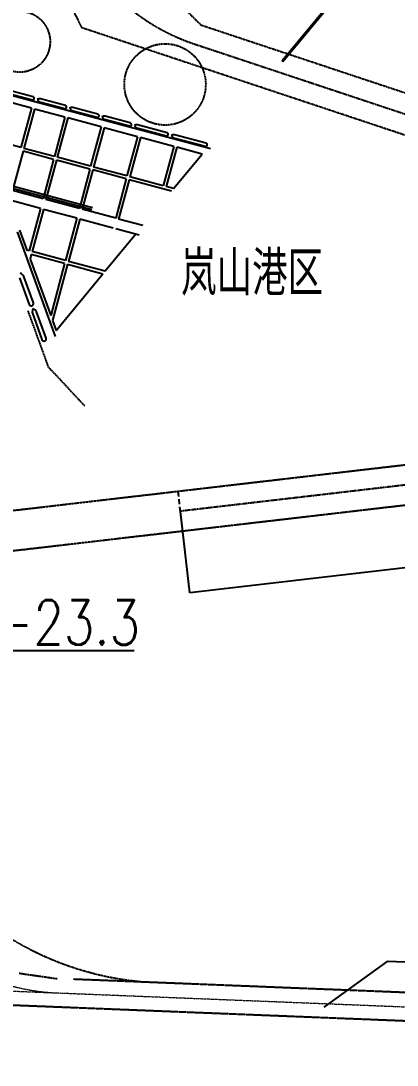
# Model space of a CAD drawing. Header units: millimetres. Extents: x 440090 to 511528, y 3875004 to 3899972.
# Drawn here: x 447124 to 450828, y 3879940 to 3890206 of the extents above; entities that cross this region are included whole.
import ezdxf

# ---------------------------------------------------------------- set-up
doc = ezdxf.new("R2010")
doc.units = ezdxf.units.MM
for name, pattern in [('ACAD_ISO10W100', [18, 12, -3, 0, -3]), ('CENTER', [2, 1.25, -0.25, 0.25, -0.25]), ('CENTER2', [28.575, 19.05, -3.175, 3.175, -3.175]), ('DASHED', [19.05, 12.7, -6.35]), ('DASHED2', [0.375, 0.25, -0.125]), ('HIDDEN', [0.75, 0.5, -0.25])]:
    doc.linetypes.add(name, pattern=pattern)
for name, color, linetype in [('0-WZ', 7, 'Continuous'), ('000航道路线', 5, 'Continuous'), ('00港界标注', 1, 'Continuous'), ('00集疏运', 7, 'Continuous'), ('0南区轮廓', 5, 'Continuous'), ('2014深水航道二期方案1', 5, 'Continuous'), ('2016深水航道二期方案1', 5, 'Continuous'), ('2016深水航道二期方案二总体图标注@kongfan', 6, 'Continuous'), ('FA3补充-北作业区规划', 7, 'Continuous')]:
    doc.layers.add(name, color=color, linetype=linetype)
doc.styles.add('HZ', font='romans1.shx', dxfattribs={"width": 0.8, "bigfont": 'hztxt.shx'})
doc.styles.add('R+HZ', font='romans1.shx', dxfattribs={"width": 0.8, "bigfont": 'hztxt.shx'})
doc.styles.get("Standard").update_dxf_attribs({"font": 'arial.ttf'})
doc.dimstyles.new('ISO-25', dxfattribs={"dimtxt": 2.5, "dimasz": 2.5, "dimexe": 1.25, "dimexo": 0.625, "dimtad": 1, "dimtxsty": 'Standard', "dimcen": 2.5, "dimadec": 0, "dimazin": 0, "dimtfac": 1, "dimtmove": 0, "dimatfit": 3, "dimfxl": 1, "dimarcsym": 0})

# ---------------------------------------------------------------- blocks, each defined once
blk = doc.blocks.new('*D28')
at = {"layer": '00港界标注', "color": 0, "lineweight": -2, "transparency": 16777216}
for p, q in [((475346, 3888484), (475439, 3887683)), ((448788, 3884585), (475436, 3887684)), ((448692, 3885384), (448785, 3884583))]:
    blk.add_line(p, q, dxfattribs=at)
at = {"layer": '00港界标注', "color": 0, "transparency": 16777216}
for points in [[(475435, 3887684), (475436, 3887683), (475439, 3887684)], [(448788, 3884586), (448788, 3884585), (448785, 3884585)]]:
    blk.add_solid(points, dxfattribs=at)
at = {"layer": 'DEFPOINTS', "color": 0, "transparency": 16777216}
for p in [(475346, 3888485), (475439, 3887684), (448692, 3885385)]:
    blk.add_point(p, dxfattribs=at)
at = {"layer": '00港界标注', "color": 0, "transparency": 16777216, "insert": (461224, 3886257), "char_height": 437.5, "attachment_point": 5, "rotation": 6.6329}
blk.add_mtext('26833.4', dxfattribs=at)

msp = doc.modelspace()

# ---------------------------------------------------------------- linework, layer by layer
at = {"linetype": 'CENTER2', "ltscale": 0.1}
msp.add_line((448838.553, 3889977.093), (458327.927, 3886826.442), dxfattribs=at)
at = {"linetype": 'DASHED', "ltscale": 0.1}
msp.add_line((447192.879, 3887355.219), (447393.581, 3886803.794), dxfattribs=at)
at = {"linetype": 'CENTER2', "ltscale": 0.1}
msp.add_arc((449481.366, 3891913.169), 2040, 198.7271695, 251.6328659, dxfattribs=at)
at = {"layer": '0-WZ'}
for p, q in [((446352.495, 3884015.11), (448239.325, 3884015.143)), ((446352.495, 3884015.11), (448239.325, 3884015.143)), ((450110.778, 3880509.197), (450736.123, 3880962.705)), ((450736.123, 3880962.705), (455766.006, 3880761.51))]:
    msp.add_line(p, q, dxfattribs=at)
at = {"layer": '000航道路线', "color": 1, "linetype": 'CENTER', "lineweight": 0, "ltscale": 6}
msp.add_line((446846.704, 3880675.458), (461736.793, 3880079.854), dxfattribs=at)
msp.add_arc((447556.734, 3882648.656), 2000, 232.7093436, 267.70939, dxfattribs=at)
msp.add_arc((447556.734, 3882648.656), 2000, 232.7093436, 267.70939, dxfattribs=at)
at = {"layer": '0南区轮廓', "color": 7, "linetype": 'HIDDEN', "ltscale": 2}
for centre, radius in [((447111.967, 3890001.58), 300), ((448543.297, 3889581.382), 400)]:
    msp.add_circle(centre, radius, dxfattribs=at)
at = {"layer": '2014深水航道二期方案1', "color": 0, "linetype": 'DASHED2', "ltscale": 20}
for p, q in [((446914.828, 3891733.449), (447721.723, 3890142.434)), ((447863.511, 3891192.153), (448899.998, 3890162.159)), ((447721.723, 3890142.434), (456260.022, 3887307.559)), ((458389.373, 3887011.508), (448899.998, 3890162.159)), ((447393.581, 3886803.794), (447752.704, 3886420.833))]:
    msp.add_line(p, q, dxfattribs=at)
at = {"layer": '2014深水航道二期方案1', "linetype": 'DASHED2', "ltscale": 20}
for p, q in [((462787.687, 3887220.661), (446981.651, 3885382.651)), ((447026.699, 3884995.262), (461612.234, 3886691.345)), ((447108.105, 3880843.571), (447482.394, 3880790.142)), ((447108.105, 3880843.571), (447482.394, 3880790.142)), ((461742.389, 3880219.742), (447639.917, 3880783.841)), ((461731.198, 3879939.966), (446797.002, 3880537.334))]:
    msp.add_line(p, q, dxfattribs=at)
msp.add_arc((448588.222, 3883764.722), 3017.001, 198.6409899, 264.2178617, dxfattribs=at)
msp.add_arc((448588.222, 3883764.722), 3017.001, 198.6409899, 264.2178617, dxfattribs=at)
at = {"layer": '2016深水航道二期方案1', "color": 1, "linetype": 'DASHED2', "ltscale": 200}
for p, q in [((475350.245, 3888681.501), (448669.866, 3885578.966)), ((448714.281, 3885191.503), (474824.35, 3888227.719)), ((448669.233, 3885578.892), (448714.281, 3885191.503))]:
    msp.add_line(p, q, dxfattribs=at)
at = {"layer": '2016深水航道二期方案1', "color": 5, "linetype": 'ACAD_ISO10W100', "ltscale": 0.1}
msp.add_line((475345.581, 3888484.645), (448692.39, 3885385.271), dxfattribs=at)
at = {"layer": 'FA3补充-北作业区规划'}
for p, q in [((449702.674, 3889807.204), (450741.286, 3891059.498)), ((449694.977, 3889813.588), (450177.015, 3890394.8)), ((449702.674, 3889807.204), (449694.977, 3889813.588)), ((448991.041, 3888947.576), (446319.652, 3889663.372)), ((447245.117, 3889459.906), (446997.582, 3889526.233)), ((447228.83, 3889347.289), (446948.712, 3889422.347)), ((446989.601, 3889496.449), (447237.136, 3889430.123)), ((447308.357, 3889411.039), (447555.892, 3889344.712)), ((447563.872, 3889374.496), (447316.337, 3889440.823)), ((447228.83, 3889347.289), (447125.302, 3888960.919)), ((447257.808, 3889339.525), (447154.28, 3888953.154)), ((447557.245, 3889259.291), (447257.808, 3889339.525)), ((447627.113, 3889325.629), (447874.647, 3889259.302)), ((447882.628, 3889289.086), (447635.093, 3889355.412)), ((447557.245, 3889259.291), (447453.717, 3888872.92)), ((447586.223, 3889251.526), (447482.695, 3888865.156)), ((447914.637, 3889163.528), (447586.223, 3889251.526)), ((447945.868, 3889240.219), (448193.403, 3889173.892)), ((448201.383, 3889203.675), (447953.848, 3889270.002)), ((447914.637, 3889163.528), (447811.11, 3888777.157)), ((447943.615, 3889155.763), (447840.088, 3888769.393)), ((448272.03, 3889067.765), (447943.615, 3889155.763)), ((448264.624, 3889154.808), (448556.591, 3889076.576)), ((448564.571, 3889106.359), (448272.604, 3889184.592)), ((447125.302, 3888960.919), (446845.184, 3889035.976)), ((448272.03, 3889067.765), (448168.502, 3888681.394)), ((448301.008, 3889060), (448197.48, 3888673.63)), ((448629.422, 3888972.002), (448301.008, 3889060)), ((448627.812, 3889057.492), (448940.064, 3888973.825)), ((448948.044, 3889003.608), (448635.792, 3889087.276)), ((447146.516, 3888924.177), (447042.988, 3888537.806)), ((447445.953, 3888843.943), (447146.516, 3888924.177)), ((447453.717, 3888872.92), (447154.28, 3888953.154)), ((448629.422, 3888972.002), (448525.895, 3888585.631)), ((448658.4, 3888964.237), (448554.873, 3888577.867)), ((448627.898, 3888558.3), (448908.901, 3888897.116)), ((448908.901, 3888897.116), (448658.4, 3888964.237)), ((447445.953, 3888843.943), (447342.425, 3888457.572)), ((447474.93, 3888836.178), (447371.403, 3888449.808)), ((447803.345, 3888748.18), (447474.93, 3888836.178)), ((447811.11, 3888777.157), (447482.695, 3888865.156)), ((447803.345, 3888748.18), (447699.818, 3888361.809)), ((447832.323, 3888740.415), (447728.795, 3888354.045)), ((448160.738, 3888652.417), (447832.323, 3888740.415)), ((448168.502, 3888681.394), (447840.088, 3888769.393)), ((447316.543, 3888360.98), (446495.474, 3888580.985)), ((448160.738, 3888652.417), (448057.21, 3888266.046)), ((448189.716, 3888644.652), (448086.188, 3888258.282)), ((448606.823, 3888532.888), (448189.716, 3888644.652)), ((448525.895, 3888585.631), (448197.48, 3888673.63)), ((448627.898, 3888558.3), (448554.873, 3888577.867)), ((447342.425, 3888457.572), (447042.988, 3888537.806)), ((447699.818, 3888361.809), (447371.403, 3888449.808)), ((447316.543, 3888360.98), (447205.251, 3887945.632)), ((447345.521, 3888353.215), (447234.229, 3887937.867)), ((447673.936, 3888265.217), (447345.521, 3888353.215)), ((448057.21, 3888266.046), (447728.795, 3888354.045)), ((447673.936, 3888265.217), (447562.643, 3887849.869)), ((447702.913, 3888257.452), (447591.621, 3887842.104)), ((448031.328, 3888169.454), (447702.913, 3888257.452)), ((448325.82, 3888194.072), (448086.188, 3888258.282)), ((447086.207, 3888130.726), (447460.155, 3887103.313)), ((447111.163, 3888149.875), (447183.367, 3887951.495)), ((448255.569, 3888109.369), (447953.491, 3887745.141)), ((448289.835, 3888100.187), (448060.306, 3888161.689)), ((447205.251, 3887945.632), (447183.367, 3887951.495)), ((447226.464, 3887908.889), (447214.765, 3887865.229)), ((447214.765, 3887865.229), (447417.505, 3887308.206)), ((447554.879, 3887820.891), (447226.464, 3887908.889)), ((447562.643, 3887849.869), (447234.229, 3887937.867)), ((447554.879, 3887820.891), (447417.505, 3887308.206)), ((447583.857, 3887813.126), (447435.394, 3887259.056)), ((447583.857, 3887813.126), (447932.416, 3887719.73)), ((447953.491, 3887745.141), (447591.621, 3887842.104)), ((447111.429, 3887678.797), (447205.688, 3887419.365)), ((447247.42, 3887434.528), (447153.161, 3887693.959)), ((447470.455, 3887162.727), (447932.416, 3887719.73)), ((447953.491, 3887745.141), (447949.014, 3887746.341)), ((447373.428, 3887087.709), (447279.169, 3887347.141)), ((447237.438, 3887331.979), (447331.696, 3887072.547)), ((447435.394, 3887259.056), (447470.455, 3887162.727))]:
    msp.add_line(p, q, dxfattribs=at)
at = {"layer": 'FA3补充-北作业区规划', "color": 7, "true_color": 0xfef6f8}
for p, q in [((450177.015, 3890394.8), (449694.977, 3889813.588)), ((449694.977, 3889813.588), (449702.674, 3889807.204))]:
    msp.add_line(p, q, dxfattribs=at)
at = {"layer": 'FA3补充-北作业区规划', "color": 5, "linetype": 'Continuous'}
for p, q in [((447823.124, 3888349.475), (446808.902, 3888621.235)), ((447828.3, 3888368.793), (446814.078, 3888640.553))]:
    msp.add_line(p, q, dxfattribs=at)
at = {"layer": 'FA3补充-北作业区规划'}
for centre, radius, start, end in [((447241.127, 3889445.014), 15.417, 255, 75), ((447312.873, 3889386.456), 54.477, 86.3542287, 120.7790058), ((447332.54, 3889459.854), 54.477, 209.2209948, 243.6457696), ((447559.882, 3889359.604), 15.417, 255, 75), ((447631.629, 3889301.046), 54.477, 86.3542287, 120.7790058), ((447651.296, 3889374.444), 54.477, 209.2209948, 243.6457696), ((447878.638, 3889274.194), 15.417, 255, 75), ((447950.384, 3889215.635), 54.477, 86.3542287, 120.7790058), ((447970.051, 3889289.034), 54.477, 209.2209948, 243.6457696), ((448197.393, 3889188.784), 15.417, 255, 75), ((448269.14, 3889130.225), 54.477, 86.3542287, 120.7790058), ((448288.807, 3889203.623), 54.477, 209.2209948, 243.6457696), ((448560.581, 3889091.468), 15.417, 255, 75), ((448632.328, 3889032.909), 54.477, 86.3542287, 120.7790058), ((448651.995, 3889106.307), 54.477, 209.2209948, 243.6457696), ((448944.054, 3888988.716), 15.417, 255, 75), ((447086.147, 3887653.179), 78.447, 31.3216795, 65.7464566), ((447226.554, 3887426.946), 22.2, 199.9674508, 19.9674508), ((447314.999, 3887343.727), 78.447, 154.1884456, 188.6132204), ((447212.155, 3887306.361), 78.447, 31.3216795, 65.7464566), ((447352.562, 3887080.128), 22.2, 199.9674508, 19.9674508)]:
    msp.add_arc(centre, radius, start, end, dxfattribs=at)

# ---------------------------------------------------------------- texts
at = {"layer": '00集疏运', "color": 1, "linetype": 'DASHED2', "ltscale": 0.001, "style": 'R+HZ', "width": 0.8}
msp.add_text('岚山港区', height=437.15, rotation=359.9953115, dxfattribs=at).set_placement((448700.585, 3887505.749))
at = {"layer": '2016深水航道二期方案二总体图标注@kongfan', "color": 0, "extrusion": (-0.00878, -0.004454, 0.999952), "style": 'HZ', "width": 0.8}
msp.add_text('-23.3', height=437.15, rotation=359.8690849, dxfattribs=at).set_placement((444201.265, 3882680.989, -321744.658))
msp.add_text('-23.3', height=437.15, rotation=359.8690849, dxfattribs=at).set_placement((444201.265, 3882680.989, -321744.658))

# ---------------------------------------------------------------- dimensions: what is measured, and where the dimension line sits
at = {"layer": '00港界标注', "color": 7}
dim = msp.add_linear_dim(base=(475438.656, 3887684.238), p1=(448691.759, 3885385.198), p2=(475345.581, 3888484.645), angle=6.6328659, dimstyle='ISO-25', override={"dimscale": 1.25, "dimtxt": 350, "dimdec": 1, "dimdsep": 46}, dxfattribs=at)
dim.commit()
dim.dimension.update_dxf_attribs({"geometry": '*D28', "text_midpoint": (461250.18, 3886034.327), "dimtype": 161})

doc.saveas('drawing.dxf')
